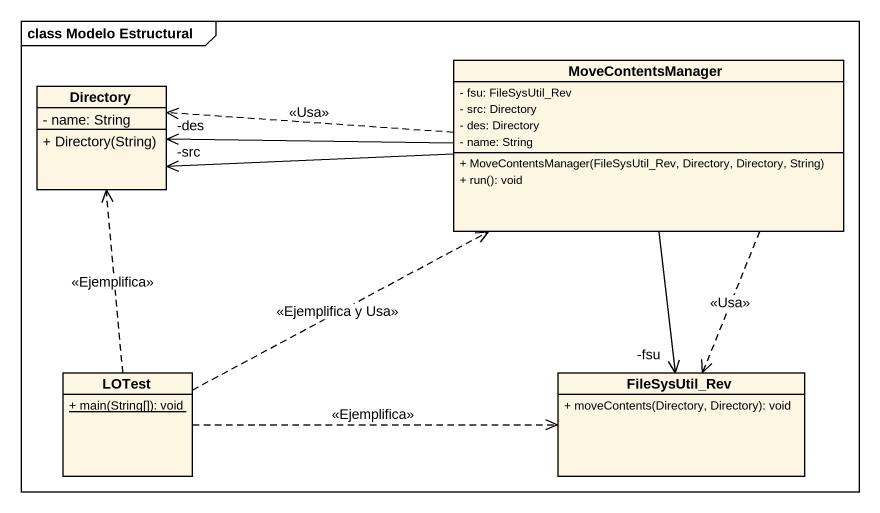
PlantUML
@startuml
mainframe class Modelo Estructural
hide circle
hide empty members
skinparam classAttributeIconSize 0
class Directory {
  - name: String
  + Directory(String)
}
class MoveContentsManager {
  - fsu: FileSysUtil_Rev
  - src: Directory
  - des: Directory
  - name: String
  + MoveContentsManager(FileSysUtil_Rev, Directory, Directory, String)
  + run(): void
}
class LOTest {
  {static} + main(String[]): void
}
class FileSysUtil_Rev {
  + moveContents(Directory, Directory): void
}
MoveContentsManager .left.> Directory : <<Usa>>
MoveContentsManager -left-> "-des" Directory
MoveContentsManager -left-> "-src" Directory
MoveContentsManager ..> FileSysUtil_Rev : <<Usa>>
MoveContentsManager --> "-fsu" FileSysUtil_Rev
LOTest .up.> Directory : <<Ejemplifica>>
LOTest .right.> MoveContentsManager : <<Ejemplifica y Usa>>
LOTest .right.> FileSysUtil_Rev : <<Ejemplifica>>
@enduml
